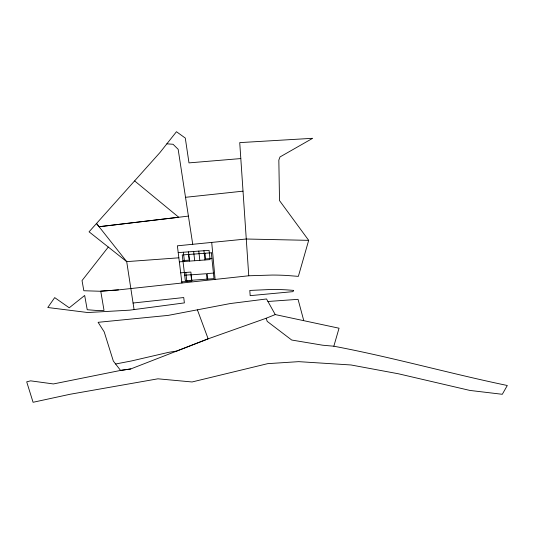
<?xml version="1.0" encoding="UTF-8"?>
<svg xmlns="http://www.w3.org/2000/svg" width="534" height="534" viewBox="0 0 534 534"><rect width="100%" height="100%" fill="white"/><g stroke="black" fill="none" stroke-linecap="round" stroke-linejoin="round"><path stroke-width="0.8" d="M248.757 275.771L239.733 142.618L312.657 138.306L280.003 156.949L278.835 160.093L279.516 200.604L308.679 240.347L298.366 276.372L286.584 275.451A210.409 168.544 -3 0 0 272.227 275.057L248.757 275.771L118.481 289.895L99.965 291.244L83.838 290.743L82.029 280.577L108.302 247.055M266.206 318.231L267.2 321.368L291.704 340.031L322.656 345.211L333.83 346.212L339.043 328.216L275.237 314.573L266.206 318.231L208.147 338.836L176.761 351.038L168.731 352.306L131.411 360.964L115.611 364.001L113.328 361.037L104.197 331.861L98.102 322.316L168.157 315.394L230.274 303.546L266.533 298.96L275.237 314.573M178.85 257.815L126.705 261.627L89.065 231.816L159.9 152.617L176.46 131.718L185.291 138.066L188.983 162.883L240.787 158.571M333.83 346.212C392.116 357.199 449.234 373.413 507.3 385.495L502.307 394.292L469.907 390.434L398.444 373.787L351.052 364.976L298.693 361.651L267.681 363.654L192.06 381.97L157.93 378.813L70.041 394.272L33.075 402.282L26.7 381.837L30.605 380.842L53.4 383.946L120.577 370.422L130.77 368.941L208.147 338.836L197.426 309.92M130.763 368.947L120.577 370.422L115.611 364.001M118.481 289.895L100.752 291.177L104.023 310.401L97.976 310.568L87.229 309.74L84.672 295.462L69.246 307.798L54.702 297.612L47.786 307.511L87.75 312.537L129.709 310.161L184.384 302.891L183.729 297.545L133.066 303.025M134.074 309.587L126.705 261.627L96.52 223.499L99.084 226.723L188.402 216.103M99.084 226.723L178.75 217.258L134.681 180.953M185.518 197.306L242.957 191.159M178.209 252.609L209.074 250.353L210.049 259.604L179.344 261.854M182.908 260.592L189.216 260.125L188.555 254.471M211.918 258.469L205.603 258.93L204.996 253.27M180.692 272.821L190.865 272.073L191.92 281.118L181.8 281.852M184.671 275.197L190.925 274.743L191.572 280.27M213.44 273.094L207.179 273.555L207.773 279.082M191.185 274.83L206.418 273.722L207.005 279.142M267.941 301.483L298.059 299.334L303.692 320.34M308.679 240.347L246.134 239.012L177.375 245.814L181.94 283M166.868 143.833L173.049 144.273L178.156 149.3L192.734 244.292M183.356 252.235L184.464 261.48M185.779 272.447L186.86 281.485M188.495 251.854L189.577 261.106M193.642 251.481L194.696 260.732M198.788 251.1L199.816 260.358M203.935 250.726L204.929 259.985M211.711 242.416L215.109 279.422M293.513 290.389L293.019 291.637L250.172 295.656L249.799 290.443L271.919 289.435A196.986 157.563 -3 0 1 287.819 289.949L293.513 290.389M211.324 252.809L182.227 254.938L185.338 280.724L214.014 278.628L211.324 252.809"/></g></svg>
